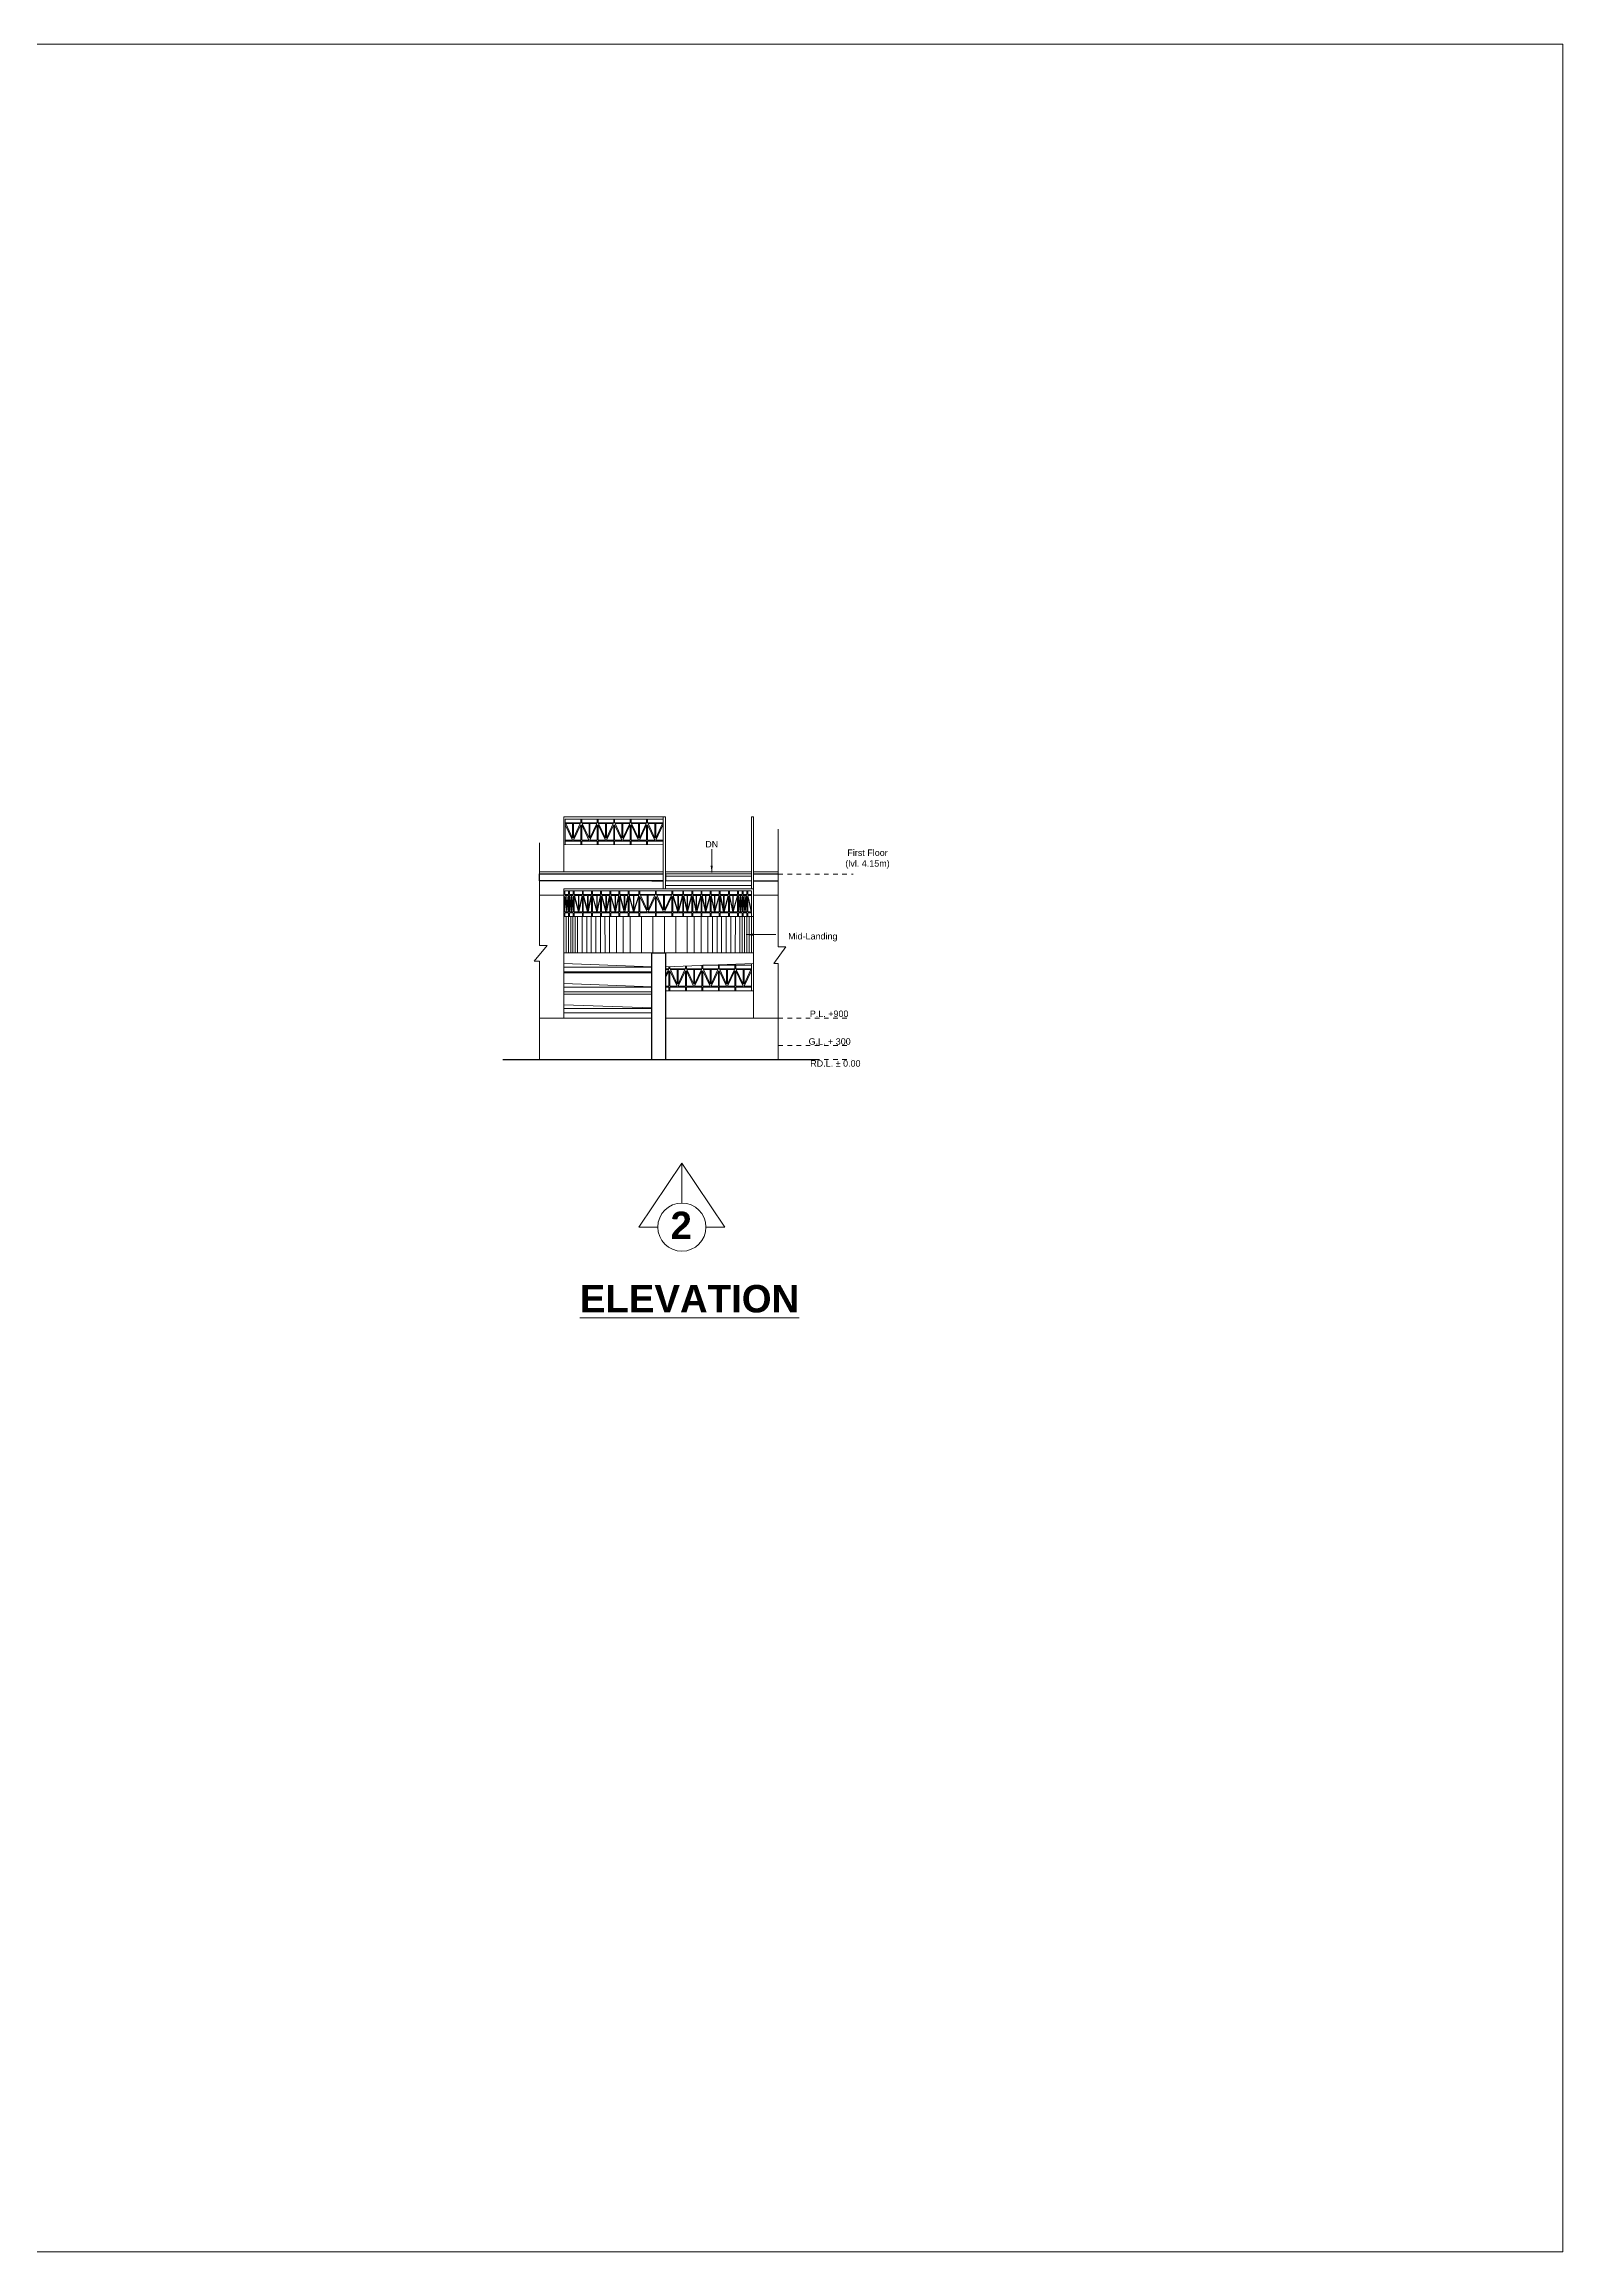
# Model space of a CAD drawing. Header units: millimetres. Extents: x 1898 to 3725, y 783 to 1532.
# Drawn here: x 2821.63 to 2854.83, y 862.12 to 910.36 of the extents above; entities that cross this region are included whole.
import ezdxf

# ---------------------------------------------------------------- set-up
doc = ezdxf.new("R2010")
doc.units = ezdxf.units.MM
doc.linetypes.add('CENTER', pattern=[2, 1.25, -0.25, 0.25, -0.25])
for name, color, linetype, lineweight in [('beam', 1, 'Continuous', 20), ('Column', 251, 'Continuous', 30), ('DIM', 6, 'Continuous', 18), ('flooing', 92, 'Continuous', 20), ('GRID', 134, 'CENTER', 18), ('Railing', 23, 'Continuous', 13), ('RAMP', 213, 'Continuous', 20), ('slab', 95, 'Continuous', 25), ('TEXT', 7, 'Continuous', 15), ('Wall', 7, 'Continuous', 30), ('Window-Wall', 7, 'Continuous', 18)]:
    doc.layers.add(name, color=color, linetype=linetype, lineweight=lineweight)
doc.styles.add('dim-stylus bt', font='arial.ttf')
doc.styles.add('Tabrej', font='arial.ttf')
doc.styles.add('Tabrej.', font='arial.ttf', dxfattribs={"height": 2})
doc.dimstyles.new('DIMEN', dxfattribs={"dimtxt": 0.3, "dimasz": 0.25, "dimexe": 0.18, "dimexo": 0.0625, "dimgap": 0.09, "dimtad": 0, "dimdec": 3, "dimzin": 0, "dimdsep": 46, "dimtxsty": 'Tabrej', "dimcen": 0, "dimclrd": 256, "dimclre": 256, "dimclrt": 7, "dimadec": 0, "dimazin": 0, "dimtfac": 1, "dimtdec": 3, "dimtofl": 0, "dimtmove": 0, "dimatfit": 1, "dimfxl": 0, "dimtolj": 1, "dimtzin": 0, "dimlwd": -1, "dimlwe": -1, "dimarcsym": 0})

# ---------------------------------------------------------------- blocks, each defined once
blk = doc.blocks.new('DERT56789')
at = {"layer": 'beam'}
for p, q in [((84.698, 4.4059), (85.2367, 4.4059)), ((84.698, 4.0959), (85.2367, 4.0959)), ((80.55, 2.8301), (80.55, 2.6001)), ((80.55, 2.8301), (82.474, 2.8301)), ((80.55, 2.6001), (82.474, 2.5301)), ((82.474, 2.8301), (82.474, 2.5301)), ((82.774, 2.8301), (82.774, 2.5301)), ((84.698, 2.8301), (82.774, 2.8301)), ((84.698, 2.6001), (82.774, 2.5301)), ((84.698, 2.8301), (84.698, 2.6001)), ((80.55, 2.3929), (80.55, 2.1629)), ((80.55, 2.3929), (82.474, 2.3929)), ((80.55, 2.1629), (82.474, 2.0929)), ((80.55, 1.93), (80.55, 1.7)), ((80.55, 1.93), (82.474, 1.93)), ((82.474, 2.3929), (82.474, 2.0929)), ((82.474, 1.93), (82.474, 1.63)), ((80.55, 1.7), (82.474, 1.63))]:
    blk.add_line(p, q, dxfattribs=at)
blk.add_lwpolyline([(80.55, 4.0959), (80.0167, 4.0959), (80.0167, 4.4059), (82.724, 4.4059), (82.724, 4.2298)], dxfattribs=at)
at = {"layer": 'Column', "lineweight": 25}
blk.add_line((82.474, 4.4059), (82.724, 4.4059), dxfattribs=at)
blk.add_lwpolyline([(82.474, 0.5059), (82.474, 2.8301), (82.774, 2.8301), (82.774, 0.5059)], dxfattribs=at)
at = {"layer": 'flooing'}
for p, q in [((80.0167, 4.6056), (82.724, 4.6056)), ((82.774, 4.6056), (84.648, 4.6056)), ((84.698, 4.6056), (85.2367, 4.6056)), ((80.0167, 1.4059), (82.474, 1.4059)), ((82.774, 1.4059), (85.2367, 1.4059))]:
    blk.add_line(p, q, dxfattribs=at)
at = {"layer": 'GRID', "ltscale": 0.0005}
for p, q in [((85.2367, 4.5551), (86.8738, 4.5551)), ((85.2367, 1.4059), (86.8328, 1.4059)), ((85.2367, 0.8059), (86.8345, 0.8059)), ((85.2367, 0.5059), (86.8403, 0.5059))]:
    blk.add_line(p, q, dxfattribs=at)
at = {"layer": 'Railing'}
for p, q in [((82.774, 5.8056), (80.55, 5.8056)), ((80.55, 5.8056), (80.55, 5.1942)), ((82.724, 4.6056), (82.724, 5.8056)), ((82.724, 5.8056), (82.724, 4.2298)), ((82.774, 4.6056), (82.774, 5.8056)), ((82.774, 5.8056), (82.774, 4.2298)), ((84.648, 4.2298), (84.648, 5.8056)), ((84.648, 5.8056), (84.698, 5.8056)), ((84.698, 4.2298), (84.698, 5.8056)), ((82.724, 5.7556), (80.58, 5.7556)), ((80.58, 5.7556), (80.58, 5.1944)), ((80.58, 5.6756), (80.92, 5.6756)), ((80.58, 5.6322), (80.7389, 5.2956)), ((80.591, 5.6556), (80.74, 5.6556)), ((80.591, 5.6556), (80.74, 5.3402)), ((80.74, 5.3402), (80.74, 5.6556)), ((80.76, 5.6556), (80.9089, 5.6556)), ((80.9089, 5.6556), (80.76, 5.3402)), ((80.76, 5.3402), (80.76, 5.6556)), ((80.92, 5.6322), (80.761, 5.2956)), ((80.92, 5.7556), (80.92, 5.6756)), ((80.92, 5.6322), (80.92, 5.2956)), ((80.94, 5.7556), (80.94, 5.6756)), ((80.94, 5.6756), (81.28, 5.6756)), ((80.94, 5.6322), (80.94, 5.2956)), ((80.94, 5.6322), (81.0989, 5.2956)), ((80.951, 5.6556), (81.1, 5.6556)), ((80.951, 5.6556), (81.1, 5.3402)), ((81.1, 5.3402), (81.1, 5.6556)), ((81.12, 5.6556), (81.2689, 5.6556)), ((81.2689, 5.6556), (81.12, 5.3402)), ((81.12, 5.3402), (81.12, 5.6556)), ((81.28, 5.6322), (81.121, 5.2956)), ((81.28, 5.7556), (81.28, 5.6756)), ((81.28, 5.6322), (81.28, 5.2956)), ((81.3, 5.7556), (81.3, 5.6756)), ((81.3, 5.6756), (81.64, 5.6756)), ((81.3, 5.6322), (81.3, 5.2956)), ((81.3, 5.6322), (81.4589, 5.2956)), ((81.311, 5.6556), (81.46, 5.6556)), ((81.311, 5.6556), (81.46, 5.3402)), ((81.46, 5.3402), (81.46, 5.6556)), ((81.48, 5.6556), (81.6289, 5.6556)), ((81.6289, 5.6556), (81.48, 5.3402)), ((81.48, 5.3402), (81.48, 5.6556)), ((81.64, 5.6322), (81.481, 5.2956)), ((81.64, 5.7556), (81.64, 5.6756)), ((81.64, 5.6322), (81.64, 5.2956)), ((81.66, 5.7556), (81.66, 5.6756)), ((81.66, 5.6756), (82, 5.6756)), ((81.66, 5.6322), (81.66, 5.2956)), ((81.66, 5.6322), (81.8189, 5.2956)), ((81.671, 5.6556), (81.82, 5.6556)), ((81.671, 5.6556), (81.82, 5.3402)), ((81.82, 5.3402), (81.82, 5.6556)), ((81.84, 5.6556), (81.9889, 5.6556)), ((81.9889, 5.6556), (81.84, 5.3402)), ((81.84, 5.3402), (81.84, 5.6556)), ((82, 5.6322), (81.841, 5.2956)), ((82, 5.7556), (82, 5.6756)), ((82, 5.6322), (82, 5.2956)), ((82.02, 5.7556), (82.02, 5.6756)), ((82.02, 5.6756), (82.36, 5.6756)), ((82.02, 5.6322), (82.02, 5.2956)), ((82.02, 5.6322), (82.1789, 5.2956)), ((82.031, 5.6556), (82.18, 5.6556)), ((82.031, 5.6556), (82.18, 5.3402)), ((82.18, 5.3402), (82.18, 5.6556)), ((82.2, 5.6556), (82.3489, 5.6556)), ((82.3489, 5.6556), (82.2, 5.3402)), ((82.2, 5.3402), (82.2, 5.6556)), ((82.36, 5.6322), (82.201, 5.2956)), ((82.36, 5.7556), (82.36, 5.6756)), ((82.36, 5.6322), (82.36, 5.2956)), ((82.38, 5.7556), (82.38, 5.6756)), ((82.38, 5.6756), (82.724, 5.6756)), ((82.38, 5.6322), (82.38, 5.2956)), ((82.38, 5.6322), (82.5389, 5.2956)), ((82.391, 5.6556), (82.54, 5.6556)), ((82.391, 5.6556), (82.54, 5.3402)), ((82.54, 5.3402), (82.54, 5.6556)), ((82.56, 5.6556), (82.7089, 5.6556)), ((82.7089, 5.6556), (82.56, 5.3402)), ((82.56, 5.3402), (82.56, 5.6556)), ((82.724, 5.6406), (82.561, 5.2956)), ((80.58, 5.2956), (80.7389, 5.2956)), ((80.58, 5.2756), (80.92, 5.2756)), ((80.58, 5.2756), (80.58, 5.1956)), ((80.761, 5.2956), (80.92, 5.2956)), ((80.92, 5.2756), (80.92, 5.1956)), ((80.94, 5.2956), (81.0989, 5.2956)), ((80.94, 5.2756), (80.94, 5.1956)), ((80.94, 5.2756), (81.28, 5.2756)), ((81.121, 5.2956), (81.28, 5.2956)), ((81.28, 5.2756), (81.28, 5.1956)), ((81.3, 5.2956), (81.4589, 5.2956)), ((81.3, 5.2756), (81.3, 5.1956)), ((81.3, 5.2756), (81.64, 5.2756)), ((81.481, 5.2956), (81.64, 5.2956)), ((81.64, 5.2756), (81.64, 5.1956)), ((81.66, 5.2956), (81.8189, 5.2956)), ((81.66, 5.2756), (81.66, 5.1956)), ((81.66, 5.2756), (82, 5.2756)), ((81.841, 5.2956), (82, 5.2956)), ((82, 5.2756), (82, 5.1956)), ((82.02, 5.2956), (82.1789, 5.2956)), ((82.02, 5.2756), (82.02, 5.1956)), ((82.02, 5.2756), (82.36, 5.2756)), ((82.201, 5.2956), (82.36, 5.2956)), ((82.36, 5.2756), (82.36, 5.1956)), ((82.38, 5.2956), (82.5389, 5.2956)), ((82.38, 5.2756), (82.38, 5.1956)), ((82.38, 5.2756), (82.724, 5.2756)), ((82.561, 5.2956), (82.724, 5.2956)), ((80.55, 3.6298), (80.55, 4.2298)), ((80.55, 4.2298), (84.698, 4.2298)), ((80.5748, 4.1898), (84.648, 4.1898)), ((80.5748, 4.1094), (80.5748, 4.1898)), ((80.6548, 4.1094), (80.5748, 4.1094)), ((80.5748, 3.7298), (80.5748, 4.0668)), ((80.6123, 3.7296), (80.5748, 4.0668)), ((80.6123, 4.0894), (80.5773, 4.0894)), ((80.6123, 3.7749), (80.5773, 4.0894)), ((80.6123, 3.7749), (80.6123, 4.0894)), ((80.6523, 4.0894), (80.6173, 4.0894)), ((80.6523, 4.0894), (80.6173, 3.7749)), ((80.6173, 3.7749), (80.6173, 4.0894)), ((80.6548, 4.0668), (80.6173, 3.7296)), ((80.6548, 4.1094), (80.6548, 4.1898)), ((80.6548, 3.7298), (80.6548, 4.0668)), ((80.6748, 4.1094), (80.6748, 4.1898)), ((80.7548, 4.1094), (80.6748, 4.1094)), ((80.6748, 3.7298), (80.6748, 4.0668)), ((80.7123, 3.7296), (80.6748, 4.0668)), ((80.7123, 4.0894), (80.6773, 4.0894)), ((80.7123, 3.7749), (80.6773, 4.0894)), ((80.7123, 3.7749), (80.7123, 4.0894)), ((80.7523, 4.0894), (80.7173, 4.0894)), ((80.7523, 4.0894), (80.7173, 3.7749)), ((80.7173, 3.7749), (80.7173, 4.0894)), ((80.7548, 4.0668), (80.7173, 3.7296)), ((80.7548, 4.1094), (80.7548, 4.1898)), ((80.7548, 3.7298), (80.7548, 4.0668)), ((80.7748, 4.1094), (80.7748, 4.1898)), ((80.9548, 4.1094), (80.7748, 4.1094)), ((80.7748, 3.7298), (80.7748, 4.0707)), ((80.8696, 3.7298), (80.7748, 4.0707)), ((80.9497, 4.0894), (80.78, 4.0894)), ((80.8796, 3.7312), (80.78, 4.0894)), ((80.8698, 3.7298), (80.8698, 4.0894)), ((80.9497, 4.0894), (80.8699, 3.7309)), ((80.8798, 3.7298), (80.8798, 4.0894)), ((80.9548, 4.0664), (80.8799, 3.7298)), ((80.9548, 4.1094), (80.9548, 4.1898)), ((80.9548, 3.7298), (80.9548, 4.0664)), ((80.9748, 4.1094), (80.9748, 4.1898)), ((81.1548, 4.1094), (80.9748, 4.1094)), ((80.9748, 3.7298), (80.9748, 4.0707)), ((81.0696, 3.7298), (80.9748, 4.0707)), ((81.0698, 4.0894), (80.98, 4.0894)), ((81.0796, 3.7312), (80.98, 4.0894)), ((81.0698, 3.7298), (81.0698, 4.0894)), ((81.1497, 4.0894), (81.0699, 3.7309)), ((81.1548, 4.0894), (81.0748, 3.7298)), ((81.1497, 4.0894), (81.0798, 4.0894)), ((81.0798, 3.7298), (81.0798, 4.0894)), ((81.1548, 4.0664), (81.0799, 3.7298)), ((81.1548, 4.1094), (81.1548, 4.1898)), ((81.1548, 3.7298), (81.1548, 4.0664)), ((81.1748, 4.1094), (81.1748, 4.1898)), ((81.3548, 4.1094), (81.1748, 4.1094)), ((81.1748, 3.7298), (81.1748, 4.0707)), ((81.2696, 3.7298), (81.1748, 4.0707)), ((81.2698, 4.0894), (81.18, 4.0894)), ((81.2698, 3.7665), (81.18, 4.0894)), ((81.2698, 3.7665), (81.2698, 4.0894)), ((81.3497, 4.0894), (81.2798, 4.0894)), ((81.3497, 4.0894), (81.2798, 3.7753)), ((81.2798, 3.7753), (81.2798, 4.0894)), ((81.3548, 4.0664), (81.2799, 3.7298)), ((81.3548, 4.1094), (81.3548, 4.1898)), ((81.3548, 3.7298), (81.3548, 4.0664)), ((81.3748, 4.1094), (81.3748, 4.1898)), ((81.5548, 4.1094), (81.3748, 4.1094)), ((81.3748, 3.7298), (81.3748, 4.0707)), ((81.4696, 3.7298), (81.3748, 4.0707)), ((81.4698, 4.0894), (81.38, 4.0894)), ((81.4698, 3.7665), (81.38, 4.0894)), ((81.4698, 3.7665), (81.4698, 4.0894)), ((81.5497, 4.0894), (81.4798, 4.0894)), ((81.5497, 4.0894), (81.4798, 3.7753)), ((81.4798, 3.7753), (81.4798, 4.0894)), ((81.5548, 4.0664), (81.4799, 3.7298)), ((81.5548, 4.1094), (81.5548, 4.1898)), ((81.5548, 3.7298), (81.5548, 4.0664)), ((81.5748, 4.1094), (81.5748, 4.1898)), ((81.7548, 4.1094), (81.5748, 4.1094)), ((81.5748, 3.7298), (81.5748, 4.0707)), ((81.6696, 3.7298), (81.5748, 4.0707)), ((81.6698, 4.0894), (81.58, 4.0894)), ((81.6698, 3.7665), (81.58, 4.0894)), ((81.6698, 3.7665), (81.6698, 4.0894)), ((81.7499, 4.0905), (81.6798, 3.7753)), ((81.7497, 4.0894), (81.6798, 4.0894)), ((81.6798, 3.7753), (81.6798, 4.0894)), ((81.7548, 4.0664), (81.6799, 3.7298)), ((81.7548, 4.1094), (81.7548, 4.1898)), ((81.7548, 3.7298), (81.7548, 4.0664)), ((81.7748, 4.1094), (81.7748, 4.1898)), ((81.9548, 4.1094), (81.7748, 4.1094)), ((81.7748, 3.7298), (81.7748, 4.0707)), ((81.8696, 3.7298), (81.7748, 4.0707)), ((81.8698, 4.0894), (81.78, 4.0894)), ((81.8698, 3.7665), (81.78, 4.0894)), ((81.8698, 3.7665), (81.8698, 4.0894)), ((81.9497, 4.0894), (81.8798, 4.0894)), ((81.9497, 4.0894), (81.8798, 3.7753)), ((81.8798, 3.7753), (81.8798, 4.0894)), ((81.9548, 4.0664), (81.8799, 3.7298)), ((81.9548, 4.1094), (81.9548, 4.1898)), ((81.9548, 3.7298), (81.9548, 4.0664)), ((81.9748, 4.1094), (81.9748, 4.1898)), ((82.1914, 4.1094), (81.9748, 4.1094)), ((81.9748, 3.7298), (81.9748, 4.0707)), ((82.0696, 3.7298), (81.9748, 4.0707)), ((82.0698, 4.0894), (81.98, 4.0894)), ((82.0698, 3.7665), (81.98, 4.0894)), ((82.0698, 3.7665), (82.0698, 4.0894)), ((82.1861, 4.0894), (82.0798, 4.0894)), ((82.0798, 3.7615), (82.1861, 4.0894)), ((82.0798, 3.7615), (82.0798, 4.0894)), ((82.0801, 3.7298), (82.1914, 4.0732)), ((82.1914, 4.1894), (82.1914, 4.1094)), ((82.1914, 4.0732), (82.1914, 3.7294)), ((82.2114, 4.1898), (82.2114, 4.1098)), ((82.5514, 4.1098), (82.2114, 4.1098)), ((82.2114, 4.0664), (82.3703, 3.7298)), ((82.2114, 4.0664), (82.2114, 3.7298)), ((82.2225, 4.0898), (82.3714, 3.7744)), ((82.3714, 4.0898), (82.2225, 4.0898)), ((82.3714, 3.7744), (82.3714, 4.0898)), ((82.5403, 4.0898), (82.3914, 4.0898)), ((82.5403, 4.0898), (82.3914, 3.7744)), ((82.3914, 3.7744), (82.3914, 4.0898)), ((82.5514, 4.0664), (82.3925, 3.7298)), ((82.5514, 4.1898), (82.5514, 4.1098)), ((82.5514, 4.0664), (82.5514, 3.7298)), ((82.5714, 4.1898), (82.5714, 4.1098)), ((82.5714, 4.1098), (82.9114, 4.1098)), ((82.5714, 4.0664), (82.7303, 3.7298)), ((82.5714, 4.0664), (82.5714, 3.7298)), ((82.5825, 4.0898), (82.7314, 4.0898)), ((82.5825, 4.0898), (82.7314, 3.7744)), ((82.7314, 3.7744), (82.7314, 4.0898)), ((82.9003, 4.0898), (82.7514, 3.7744)), ((82.7514, 3.7744), (82.7514, 4.0898)), ((82.7514, 4.0898), (82.9003, 4.0898)), ((82.9114, 4.0664), (82.7525, 3.7298)), ((82.9114, 4.1898), (82.9114, 4.1098)), ((82.9114, 4.0664), (82.9114, 3.7298)), ((82.9314, 4.1894), (82.9314, 4.1094)), ((82.9314, 4.1094), (83.148, 4.1094)), ((82.9314, 4.0732), (82.9314, 3.7294)), ((83.0427, 3.7298), (82.9314, 4.0732)), ((82.9367, 4.0894), (83.043, 4.0894)), ((83.043, 3.7615), (82.9367, 4.0894)), ((83.043, 3.7615), (83.043, 4.0894)), ((83.053, 4.0894), (83.1428, 4.0894)), ((83.053, 3.7665), (83.1428, 4.0894)), ((83.053, 3.7665), (83.053, 4.0894)), ((83.0532, 3.7298), (83.148, 4.0707)), ((83.148, 4.1094), (83.148, 4.1898)), ((83.148, 3.7298), (83.148, 4.0707)), ((83.168, 4.1094), (83.168, 4.1898)), ((83.168, 4.1094), (83.348, 4.1094)), ((83.168, 3.7298), (83.168, 4.0664)), ((83.168, 4.0664), (83.2428, 3.7298)), ((83.1731, 4.0894), (83.243, 4.0894)), ((83.1731, 4.0894), (83.243, 3.7753)), ((83.243, 3.7753), (83.243, 4.0894)), ((83.253, 4.0894), (83.3428, 4.0894)), ((83.253, 3.7665), (83.3428, 4.0894)), ((83.253, 3.7665), (83.253, 4.0894)), ((83.2532, 3.7298), (83.348, 4.0707)), ((83.348, 4.1094), (83.348, 4.1898)), ((83.348, 3.7298), (83.348, 4.0707)), ((83.368, 4.1094), (83.368, 4.1898)), ((83.368, 4.1094), (83.548, 4.1094)), ((83.368, 3.7298), (83.368, 4.0664)), ((83.368, 4.0664), (83.4428, 3.7298)), ((83.3728, 4.0905), (83.443, 3.7753)), ((83.3731, 4.0894), (83.443, 4.0894)), ((83.443, 3.7753), (83.443, 4.0894)), ((83.453, 4.0894), (83.5428, 4.0894)), ((83.453, 3.7665), (83.5428, 4.0894)), ((83.453, 3.7665), (83.453, 4.0894)), ((83.4532, 3.7298), (83.548, 4.0707)), ((83.548, 4.1094), (83.548, 4.1898)), ((83.548, 3.7298), (83.548, 4.0707)), ((83.568, 4.1094), (83.568, 4.1898)), ((83.568, 4.1094), (83.748, 4.1094)), ((83.568, 3.7298), (83.568, 4.0664)), ((83.568, 4.0664), (83.6428, 3.7298)), ((83.5731, 4.0894), (83.643, 4.0894)), ((83.5731, 4.0894), (83.643, 3.7753)), ((83.643, 3.7753), (83.643, 4.0894)), ((83.653, 4.0894), (83.7428, 4.0894)), ((83.653, 3.7665), (83.7428, 4.0894)), ((83.653, 3.7665), (83.653, 4.0894)), ((83.6532, 3.7298), (83.748, 4.0707)), ((83.748, 4.1094), (83.748, 4.1898)), ((83.748, 3.7298), (83.748, 4.0707)), ((83.768, 4.1094), (83.768, 4.1898)), ((83.768, 4.1094), (83.948, 4.1094)), ((83.768, 3.7298), (83.768, 4.0664)), ((83.768, 4.0664), (83.8428, 3.7298)), ((83.7731, 4.0894), (83.843, 4.0894)), ((83.7731, 4.0894), (83.843, 3.7753)), ((83.843, 3.7753), (83.843, 4.0894)), ((83.853, 4.0894), (83.9428, 4.0894)), ((83.853, 3.7665), (83.9428, 4.0894)), ((83.853, 3.7665), (83.853, 4.0894)), ((83.8532, 3.7298), (83.948, 4.0707)), ((83.948, 4.1094), (83.948, 4.1898)), ((83.948, 3.7298), (83.948, 4.0707)), ((83.968, 4.1094), (83.968, 4.1898)), ((83.968, 4.1094), (84.148, 4.1094)), ((83.968, 4.0894), (84.048, 3.7298)), ((83.968, 3.7298), (83.968, 4.0664)), ((83.968, 4.0664), (84.0428, 3.7298)), ((83.9731, 4.0894), (84.043, 4.0894)), ((83.9731, 4.0894), (84.0528, 3.7309)), ((84.043, 3.7298), (84.043, 4.0894)), ((84.0432, 3.7312), (84.1428, 4.0894)), ((84.053, 4.0894), (84.1428, 4.0894)), ((84.053, 3.7298), (84.053, 4.0894)), ((84.0532, 3.7298), (84.148, 4.0707)), ((84.148, 4.1094), (84.148, 4.1898)), ((84.148, 3.7298), (84.148, 4.0707)), ((84.168, 4.1094), (84.168, 4.1898)), ((84.168, 4.1094), (84.348, 4.1094)), ((84.168, 3.7298), (84.168, 4.0664)), ((84.168, 4.0664), (84.2428, 3.7298)), ((84.1731, 4.0894), (84.3428, 4.0894)), ((84.1731, 4.0894), (84.2528, 3.7309)), ((84.243, 3.7298), (84.243, 4.0894)), ((84.2432, 3.7312), (84.3428, 4.0894)), ((84.253, 3.7298), (84.253, 4.0894)), ((84.2532, 3.7298), (84.348, 4.0707)), ((84.348, 4.1094), (84.348, 4.1898)), ((84.348, 3.7298), (84.348, 4.0707)), ((84.368, 4.1094), (84.368, 4.1898)), ((84.368, 4.1094), (84.448, 4.1094)), ((84.368, 3.7298), (84.368, 4.0668)), ((84.368, 4.0668), (84.4055, 3.7296)), ((84.3705, 4.0894), (84.4055, 4.0894)), ((84.3705, 4.0894), (84.4055, 3.7749)), ((84.4055, 3.7749), (84.4055, 4.0894)), ((84.4105, 4.0894), (84.4455, 4.0894)), ((84.4105, 3.7749), (84.4455, 4.0894)), ((84.4105, 3.7749), (84.4105, 4.0894)), ((84.4105, 3.7296), (84.448, 4.0668)), ((84.448, 4.1094), (84.448, 4.1898)), ((84.448, 3.7298), (84.448, 4.0668)), ((84.468, 4.1094), (84.468, 4.1898)), ((84.468, 4.1094), (84.548, 4.1094)), ((84.468, 3.7298), (84.468, 4.0668)), ((84.468, 4.0668), (84.5055, 3.7296)), ((84.4705, 4.0894), (84.5055, 4.0894)), ((84.4705, 4.0894), (84.5055, 3.7749)), ((84.5055, 3.7749), (84.5055, 4.0894)), ((84.5105, 4.0894), (84.5455, 4.0894)), ((84.5105, 3.7749), (84.5455, 4.0894)), ((84.5105, 3.7749), (84.5105, 4.0894)), ((84.5105, 3.7296), (84.548, 4.0668)), ((84.548, 4.1094), (84.548, 4.1898)), ((84.548, 3.7298), (84.548, 4.0668)), ((84.568, 4.1094), (84.568, 4.1898)), ((84.568, 4.1094), (84.648, 4.1094)), ((84.568, 3.7298), (84.568, 4.0779)), ((84.568, 4.0779), (84.6454, 3.7298)), ((84.5705, 4.0894), (84.648, 4.0894)), ((84.5705, 4.0894), (84.648, 3.7414)), ((84.648, 4.1898), (84.648, 3.6298)), ((84.698, 4.2298), (84.698, 3.6298)), ((80.6548, 3.7298), (80.5748, 3.7298)), ((80.5748, 3.6298), (80.5748, 3.7098)), ((80.6548, 3.7098), (80.5748, 3.7098)), ((80.6548, 3.6298), (80.6548, 3.7098)), ((80.7548, 3.7298), (80.6748, 3.7298)), ((80.6748, 3.6298), (80.6748, 3.7098)), ((80.7548, 3.7098), (80.6748, 3.7098)), ((80.7548, 3.6298), (80.7548, 3.7098)), ((80.9548, 3.7298), (80.7748, 3.7298)), ((80.7748, 3.6298), (80.7748, 3.7098)), ((80.9548, 3.7098), (80.7748, 3.7098)), ((80.9548, 3.6298), (80.9548, 3.7098)), ((81.1548, 3.7298), (80.9748, 3.7298)), ((80.9748, 3.6298), (80.9748, 3.7098)), ((81.1548, 3.7098), (80.9748, 3.7098)), ((81.1548, 3.6298), (81.1548, 3.7098)), ((81.3548, 3.7298), (81.1748, 3.7298)), ((81.1748, 3.6298), (81.1748, 3.7098)), ((81.3548, 3.7098), (81.1748, 3.7098)), ((81.3548, 3.6298), (81.3548, 3.7098)), ((81.5548, 3.7298), (81.3748, 3.7298)), ((81.3748, 3.6298), (81.3748, 3.7098)), ((81.5548, 3.7098), (81.3748, 3.7098)), ((81.5548, 3.6298), (81.5548, 3.7098)), ((81.7548, 3.7298), (81.5748, 3.7298)), ((81.5748, 3.6298), (81.5748, 3.7098)), ((81.7548, 3.7098), (81.5748, 3.7098)), ((81.7548, 3.6298), (81.7548, 3.7098)), ((81.9548, 3.7298), (81.7748, 3.7298)), ((81.7748, 3.6298), (81.7748, 3.7098)), ((81.9548, 3.7098), (81.7748, 3.7098)), ((81.9548, 3.6298), (81.9548, 3.7098)), ((82.0698, 3.7298), (81.9748, 3.7298)), ((81.9748, 3.6298), (81.9748, 3.7098)), ((82.1914, 3.7098), (81.9748, 3.7098)), ((82.1914, 3.7298), (82.0798, 3.7298)), ((82.1914, 3.7098), (82.1914, 3.6294)), ((82.3703, 3.7298), (82.2114, 3.7298)), ((82.5514, 3.7098), (82.2114, 3.7098)), ((82.2114, 3.7098), (82.2114, 3.6298)), ((82.5514, 3.7298), (82.3925, 3.7298)), ((82.5514, 3.7098), (82.5514, 3.6298)), ((82.5714, 3.7298), (82.7303, 3.7298)), ((82.5714, 3.7098), (82.9114, 3.7098)), ((82.5714, 3.7098), (82.5714, 3.6298)), ((82.7525, 3.7298), (82.9114, 3.7298)), ((82.9114, 3.7098), (82.9114, 3.6298)), ((82.9314, 3.7298), (83.043, 3.7298)), ((82.9314, 3.7098), (82.9314, 3.6294)), ((82.9314, 3.7098), (83.148, 3.7098)), ((83.053, 3.7298), (83.148, 3.7298)), ((83.148, 3.6298), (83.148, 3.7098)), ((83.168, 3.7298), (83.348, 3.7298)), ((83.168, 3.6298), (83.168, 3.7098)), ((83.168, 3.7098), (83.348, 3.7098)), ((83.348, 3.6298), (83.348, 3.7098)), ((83.368, 3.7298), (83.548, 3.7298)), ((83.368, 3.6298), (83.368, 3.7098)), ((83.368, 3.7098), (83.548, 3.7098)), ((83.548, 3.6298), (83.548, 3.7098)), ((83.568, 3.7298), (83.748, 3.7298)), ((83.568, 3.6298), (83.568, 3.7098)), ((83.568, 3.7098), (83.748, 3.7098)), ((83.748, 3.6298), (83.748, 3.7098)), ((83.768, 3.7298), (83.948, 3.7298)), ((83.768, 3.6298), (83.768, 3.7098)), ((83.768, 3.7098), (83.948, 3.7098)), ((83.948, 3.6298), (83.948, 3.7098)), ((83.968, 3.7298), (84.148, 3.7298)), ((83.968, 3.6298), (83.968, 3.7098)), ((83.968, 3.7098), (84.148, 3.7098)), ((84.148, 3.6298), (84.148, 3.7098)), ((84.168, 3.7298), (84.348, 3.7298)), ((84.168, 3.6298), (84.168, 3.7098)), ((84.168, 3.7098), (84.348, 3.7098)), ((84.348, 3.6298), (84.348, 3.7098)), ((84.368, 3.7298), (84.448, 3.7298)), ((84.368, 3.6298), (84.368, 3.7098)), ((84.368, 3.7098), (84.448, 3.7098)), ((84.448, 3.6298), (84.448, 3.7098)), ((84.468, 3.7298), (84.548, 3.7298)), ((84.468, 3.6298), (84.468, 3.7098)), ((84.468, 3.7098), (84.548, 3.7098)), ((84.548, 3.6298), (84.548, 3.7098)), ((84.568, 3.7298), (84.648, 3.7298)), ((84.568, 3.6298), (84.568, 3.7098)), ((84.568, 3.7098), (84.648, 3.7098)), ((82.474, 0.5282), (82.474, 2.8301)), ((82.774, 0.5059), (82.774, 2.5301)), ((82.774, 2.4859), (82.848, 2.4859)), ((82.774, 2.4659), (82.8369, 2.4659)), ((82.8369, 2.4659), (82.774, 2.3326)), ((82.848, 2.4425), (82.774, 2.2858)), ((82.848, 2.5328), (82.848, 2.4859)), ((82.848, 2.4425), (82.848, 2.1059)), ((82.868, 2.5336), (82.868, 2.4859)), ((82.868, 2.4859), (83.208, 2.4859)), ((82.868, 2.4425), (82.868, 2.1059)), ((82.868, 2.4425), (83.0269, 2.1059)), ((82.879, 2.4659), (83.028, 2.4659)), ((82.879, 2.4659), (83.028, 2.1505)), ((83.028, 2.1505), (83.028, 2.4659)), ((83.048, 2.4659), (83.1969, 2.4659)), ((83.1969, 2.4659), (83.048, 2.1505)), ((83.048, 2.1505), (83.048, 2.4659)), ((83.208, 2.4425), (83.049, 2.1059)), ((83.208, 2.5459), (83.208, 2.4859)), ((83.208, 2.4425), (83.208, 2.1059)), ((83.228, 2.5467), (83.228, 2.4859)), ((83.228, 2.4859), (83.568, 2.4859)), ((83.228, 2.4425), (83.228, 2.1059)), ((83.228, 2.4425), (83.3869, 2.1059)), ((83.239, 2.4659), (83.388, 2.4659)), ((83.239, 2.4659), (83.388, 2.1505)), ((83.388, 2.1505), (83.388, 2.4659)), ((83.408, 2.4659), (83.5569, 2.4659)), ((83.5569, 2.4659), (83.408, 2.1505)), ((83.408, 2.1505), (83.408, 2.4659)), ((83.568, 2.4425), (83.409, 2.1059)), ((83.568, 2.559), (83.568, 2.4859)), ((83.568, 2.4425), (83.568, 2.1059)), ((83.588, 2.5659), (83.588, 2.4859)), ((84.648, 2.5659), (83.588, 2.5659)), ((83.588, 2.4859), (83.928, 2.4859)), ((83.588, 2.4425), (83.588, 2.1059)), ((83.588, 2.4425), (83.7469, 2.1059)), ((83.599, 2.4659), (83.748, 2.4659)), ((83.599, 2.4659), (83.748, 2.1505)), ((83.748, 2.1505), (83.748, 2.4659)), ((83.768, 2.4659), (83.9169, 2.4659)), ((83.9169, 2.4659), (83.768, 2.1505)), ((83.768, 2.1505), (83.768, 2.4659)), ((83.928, 2.4425), (83.769, 2.1059)), ((83.928, 2.5659), (83.928, 2.4859)), ((83.928, 2.4425), (83.928, 2.1059)), ((83.948, 2.5659), (83.948, 2.4859)), ((83.948, 2.4859), (84.288, 2.4859)), ((83.948, 2.4425), (83.948, 2.1059)), ((83.948, 2.4425), (84.1069, 2.1059)), ((83.959, 2.4659), (84.108, 2.4659)), ((83.959, 2.4659), (84.108, 2.1505)), ((84.108, 2.1505), (84.108, 2.4659)), ((84.128, 2.4659), (84.2769, 2.4659)), ((84.2769, 2.4659), (84.128, 2.1505)), ((84.128, 2.1505), (84.128, 2.4659)), ((84.288, 2.4425), (84.129, 2.1059)), ((84.288, 2.5659), (84.288, 2.4859)), ((84.288, 2.4425), (84.288, 2.1059)), ((84.308, 2.5659), (84.308, 2.4859)), ((84.308, 2.4859), (84.648, 2.4859)), ((84.308, 2.4425), (84.308, 2.1059)), ((84.308, 2.4425), (84.4669, 2.1059)), ((84.319, 2.4659), (84.468, 2.4659)), ((84.319, 2.4659), (84.468, 2.1505)), ((84.468, 2.1505), (84.468, 2.4659)), ((84.488, 2.4659), (84.6369, 2.4659)), ((84.6369, 2.4659), (84.488, 2.1505)), ((84.488, 2.1505), (84.488, 2.4659)), ((84.648, 2.4425), (84.489, 2.1059)), ((84.648, 2.0059), (84.648, 2.5983)), ((84.698, 2.0059), (84.698, 2.6059)), ((82.774, 2.1059), (82.848, 2.1059)), ((82.774, 2.0859), (82.848, 2.0859)), ((82.848, 2.0859), (82.848, 2.0059)), ((82.868, 2.1059), (83.0269, 2.1059)), ((82.868, 2.0859), (82.868, 2.0059)), ((82.868, 2.0859), (83.208, 2.0859)), ((83.049, 2.1059), (83.208, 2.1059)), ((83.208, 2.0859), (83.208, 2.0059)), ((83.228, 2.1059), (83.3869, 2.1059)), ((83.228, 2.0859), (83.228, 2.0059)), ((83.228, 2.0859), (83.568, 2.0859)), ((83.409, 2.1059), (83.568, 2.1059)), ((83.568, 2.0859), (83.568, 2.0059)), ((83.588, 2.1059), (83.7469, 2.1059)), ((83.588, 2.0859), (83.588, 2.0059)), ((83.588, 2.0859), (83.928, 2.0859)), ((83.769, 2.1059), (83.928, 2.1059)), ((83.928, 2.0859), (83.928, 2.0059)), ((83.948, 2.1059), (84.1069, 2.1059)), ((83.948, 2.0859), (83.948, 2.0059)), ((83.948, 2.0859), (84.288, 2.0859)), ((84.129, 2.1059), (84.288, 2.1059)), ((84.288, 2.0859), (84.288, 2.0059)), ((84.308, 2.1059), (84.4669, 2.1059)), ((84.308, 2.0859), (84.308, 2.0059)), ((84.308, 2.0859), (84.648, 2.0859)), ((84.489, 2.1059), (84.648, 2.1059))]:
    blk.add_line(p, q, dxfattribs=at)
at = {"layer": 'RAMP'}
for p, q in [((82.774, 4.2298), (82.774, 4.6056)), ((82.774, 4.5559), (84.648, 4.5559)), ((82.774, 4.5059), (84.648, 4.5059)), ((82.774, 4.4059), (84.648, 4.4059)), ((82.774, 4.3059), (84.648, 4.3059)), ((80.55, 1.4059), (80.55, 2.8301)), ((80.55, 2.5189), (82.474, 2.5189)), ((80.55, 2.4189), (82.474, 2.4189)), ((80.55, 2.0817), (82.474, 2.0817)), ((80.55, 1.9817), (82.474, 1.9817)), ((80.55, 1.6188), (82.474, 1.6188)), ((80.55, 1.5188), (82.474, 1.5188))]:
    blk.add_line(p, q, dxfattribs=at)
at = {"layer": 'slab'}
for p, q in [((84.698, 4.5559), (85.2367, 4.5559)), ((84.698, 4.4059), (85.2367, 4.4059))]:
    blk.add_line(p, q, dxfattribs=at)
for points in [[(82.724, 4.4059), (80.0167, 4.4059), (80.0167, 4.5559), (82.724, 4.5559)], [(82.774, 4.5559), (82.774, 4.4059)]]:
    blk.add_lwpolyline(points, dxfattribs=at)
at = {"layer": 'TEXT', "ltscale": 0.05}
for p, q in [((82.1916, -3.1599), (83.1301, -1.7612)), ((83.1301, -2.6339), (83.1301, -1.7612)), ((83.1301, -1.7612), (84.0686, -3.1599)), ((82.1916, -3.1599), (82.604, -3.1599)), ((83.6561, -3.1599), (84.0686, -3.1599))]:
    blk.add_line(p, q, dxfattribs=at)
blk.add_circle((83.1301, -3.1599), 0.526, dxfattribs=at)
at = {"layer": 'Wall'}
blk.add_line((79.2168, 0.5059), (86.0672, 0.5059), dxfattribs=at)
at = {"layer": 'Window-Wall'}
for p, q in [((85.2367, 5.5346), (85.2367, 2.9671)), ((80.0167, 5.2404), (80.0167, 2.9933)), ((80.55, 5.1942), (82.724, 5.2056)), ((80.55, 5.1942), (80.55, 4.6056)), ((80.55, 3.6298), (84.698, 3.6298)), ((80.55, 2.8301), (80.55, 3.6298)), ((84.698, 2.8301), (84.698, 3.6298)), ((79.8993, 2.6527), (80.1839, 2.9933)), ((80.0167, 2.9933), (80.1839, 2.9933)), ((85.1408, 2.5991), (85.3997, 2.9671)), ((85.2367, 2.9671), (85.3997, 2.9671)), ((80.0167, 2.6527), (79.8993, 2.6527)), ((80.0167, 2.6527), (80.0167, 0.5059)), ((80.55, 2.8301), (84.698, 2.8301)), ((85.2367, 2.5991), (85.1408, 2.5991)), ((85.2367, 2.5991), (85.2367, 0.5059)), ((82.774, 2.0059), (84.698, 2.0059)), ((84.698, 2.0059), (84.698, 1.4059)), ((83.099, 0.5059), (86.0043, 0.5059))]:
    blk.add_line(p, q, dxfattribs=at)
at = {"layer": 'Window-Wall', "color": 252}
for p, q in [((80.5995, 3.6298), (80.6, 2.8302)), ((80.6495, 3.6298), (80.65, 2.8302)), ((80.6995, 3.6298), (80.7, 2.8302)), ((80.7495, 3.6298), (80.75, 2.8303)), ((80.7995, 3.6298), (80.8, 2.8303)), ((80.8495, 3.6298), (80.85, 2.8303)), ((80.9495, 3.6298), (80.95, 2.8304)), ((81.0495, 3.6298), (81.05, 2.8304)), ((81.1495, 3.6298), (81.15, 2.8305)), ((81.2495, 3.6298), (81.25, 2.8306)), ((81.3495, 3.6298), (81.35, 2.8306)), ((81.4495, 3.6298), (81.45, 2.8307)), ((81.5495, 3.6298), (81.55, 2.8308)), ((81.6995, 3.6298), (81.7, 2.8308)), ((81.8495, 3.6298), (81.85, 2.8309)), ((81.9995, 3.6298), (82, 2.831)), ((82.2495, 3.6298), (82.25, 2.8312)), ((82.4985, 3.6298), (82.498, 2.8315)), ((82.7485, 3.6298), (82.748, 2.8313)), ((82.7495, 3.6298), (82.75, 2.8315)), ((82.9985, 3.6298), (82.998, 2.8312)), ((83.2485, 3.6298), (83.248, 2.831)), ((83.3985, 3.6298), (83.398, 2.8309)), ((83.5485, 3.6298), (83.548, 2.8308)), ((83.6985, 3.6298), (83.698, 2.8308)), ((83.7985, 3.6298), (83.798, 2.8307)), ((83.8985, 3.6298), (83.898, 2.8306)), ((83.9985, 3.6298), (83.998, 2.8306)), ((84.0985, 3.6298), (84.098, 2.8305)), ((84.1985, 3.6298), (84.198, 2.8304)), ((84.2985, 3.6298), (84.298, 2.8304)), ((84.3985, 3.6298), (84.398, 2.8303)), ((84.4485, 3.6298), (84.448, 2.8303)), ((84.4985, 3.6298), (84.498, 2.8303)), ((84.5485, 3.6298), (84.548, 2.8302)), ((84.5985, 3.6298), (84.598, 2.8302)), ((84.6485, 3.6298), (84.648, 2.8302))]:
    blk.add_line(p, q, dxfattribs=at)
at = {"layer": 'TEXT', "attachment_point": 5, "style": 'dim-stylus bt'}
for s, insert, char_height, width in [('DN', (83.7826, 5.2057), 0.14029, 2.643266), ('\\A1;First Floor\\P(lvl. 4.15m)', (87.1875, 4.883), 0.140287, 2.432176), ('Mid-Landing', (85.9917, 3.1748), 0.140287, 2.109291), ('P.L. +900', (86.3486, 1.5011), 0.14029, 1.633413), (' \\PG.L. + 300', (86.3593, 1.013), 0.14029, 0.990715), ('RD.L. ± 0.00', (86.4851, 0.4162), 0.140287, 1.288711)]:
    blk.add_mtext(s, dxfattribs=dict(at, insert=insert, char_height=char_height, width=width))
at = {"layer": 'TEXT', "char_height": 0.6, "attachment_point": 1, "style": 'Tabrej.'}
for s, insert in [('{\\fArial|b1|i0|c0|p34;2}', (82.8818, -2.8223)), ('{\\fArial|b1|i0|c0|p34;\\LELEVATION }', (80.8993, -4.4241))]:
    blk.add_mtext_dynamic_manual_height_columns(s, width=20.540561, gutter_width=5, heights=[0], dxfattribs=dict(at, insert=insert))
at = {"layer": 'DIM'}
for points, override in [([(83.7826, 4.5905), (83.7826, 5.0972)], {"dimtxt": 0.2, "dimasz": 0.15, "dimarcsym": 1}), ([(84.538, 3.2318), (85.1838, 3.2318)], {"dimtxt": 0.2, "dimasz": 0.15, "dimgap": 0.09, "dimtad": 0, "dimarcsym": 1})]:
    blk.add_leader(points, dimstyle='DIMEN', override=override, dxfattribs=at)

msp = doc.modelspace()

# ---------------------------------------------------------------- linework, layer by layer
at = {"layer": 'DIM'}
msp.add_lwpolyline([(2681.8401, 910.3571), (2854.8272, 910.3571), (2854.8272, 862.1185), (2681.8401, 862.1185)], close=True, dxfattribs=at)

# ---------------------------------------------------------------- block references
at = {"layer": 'Window-Wall'}
msp.add_blockref('DERT56789', (2752.4428, 887.669), dxfattribs=at)

doc.saveas('drawing.dxf')
